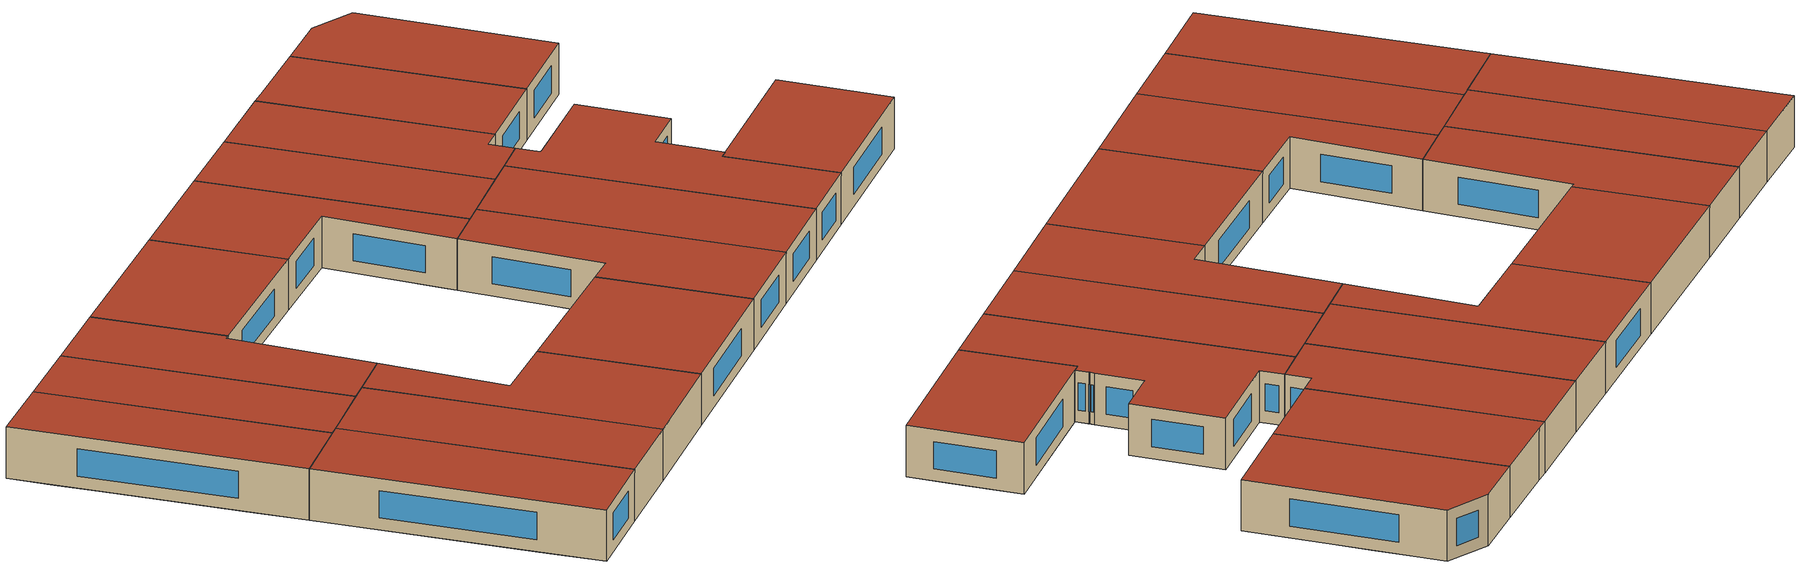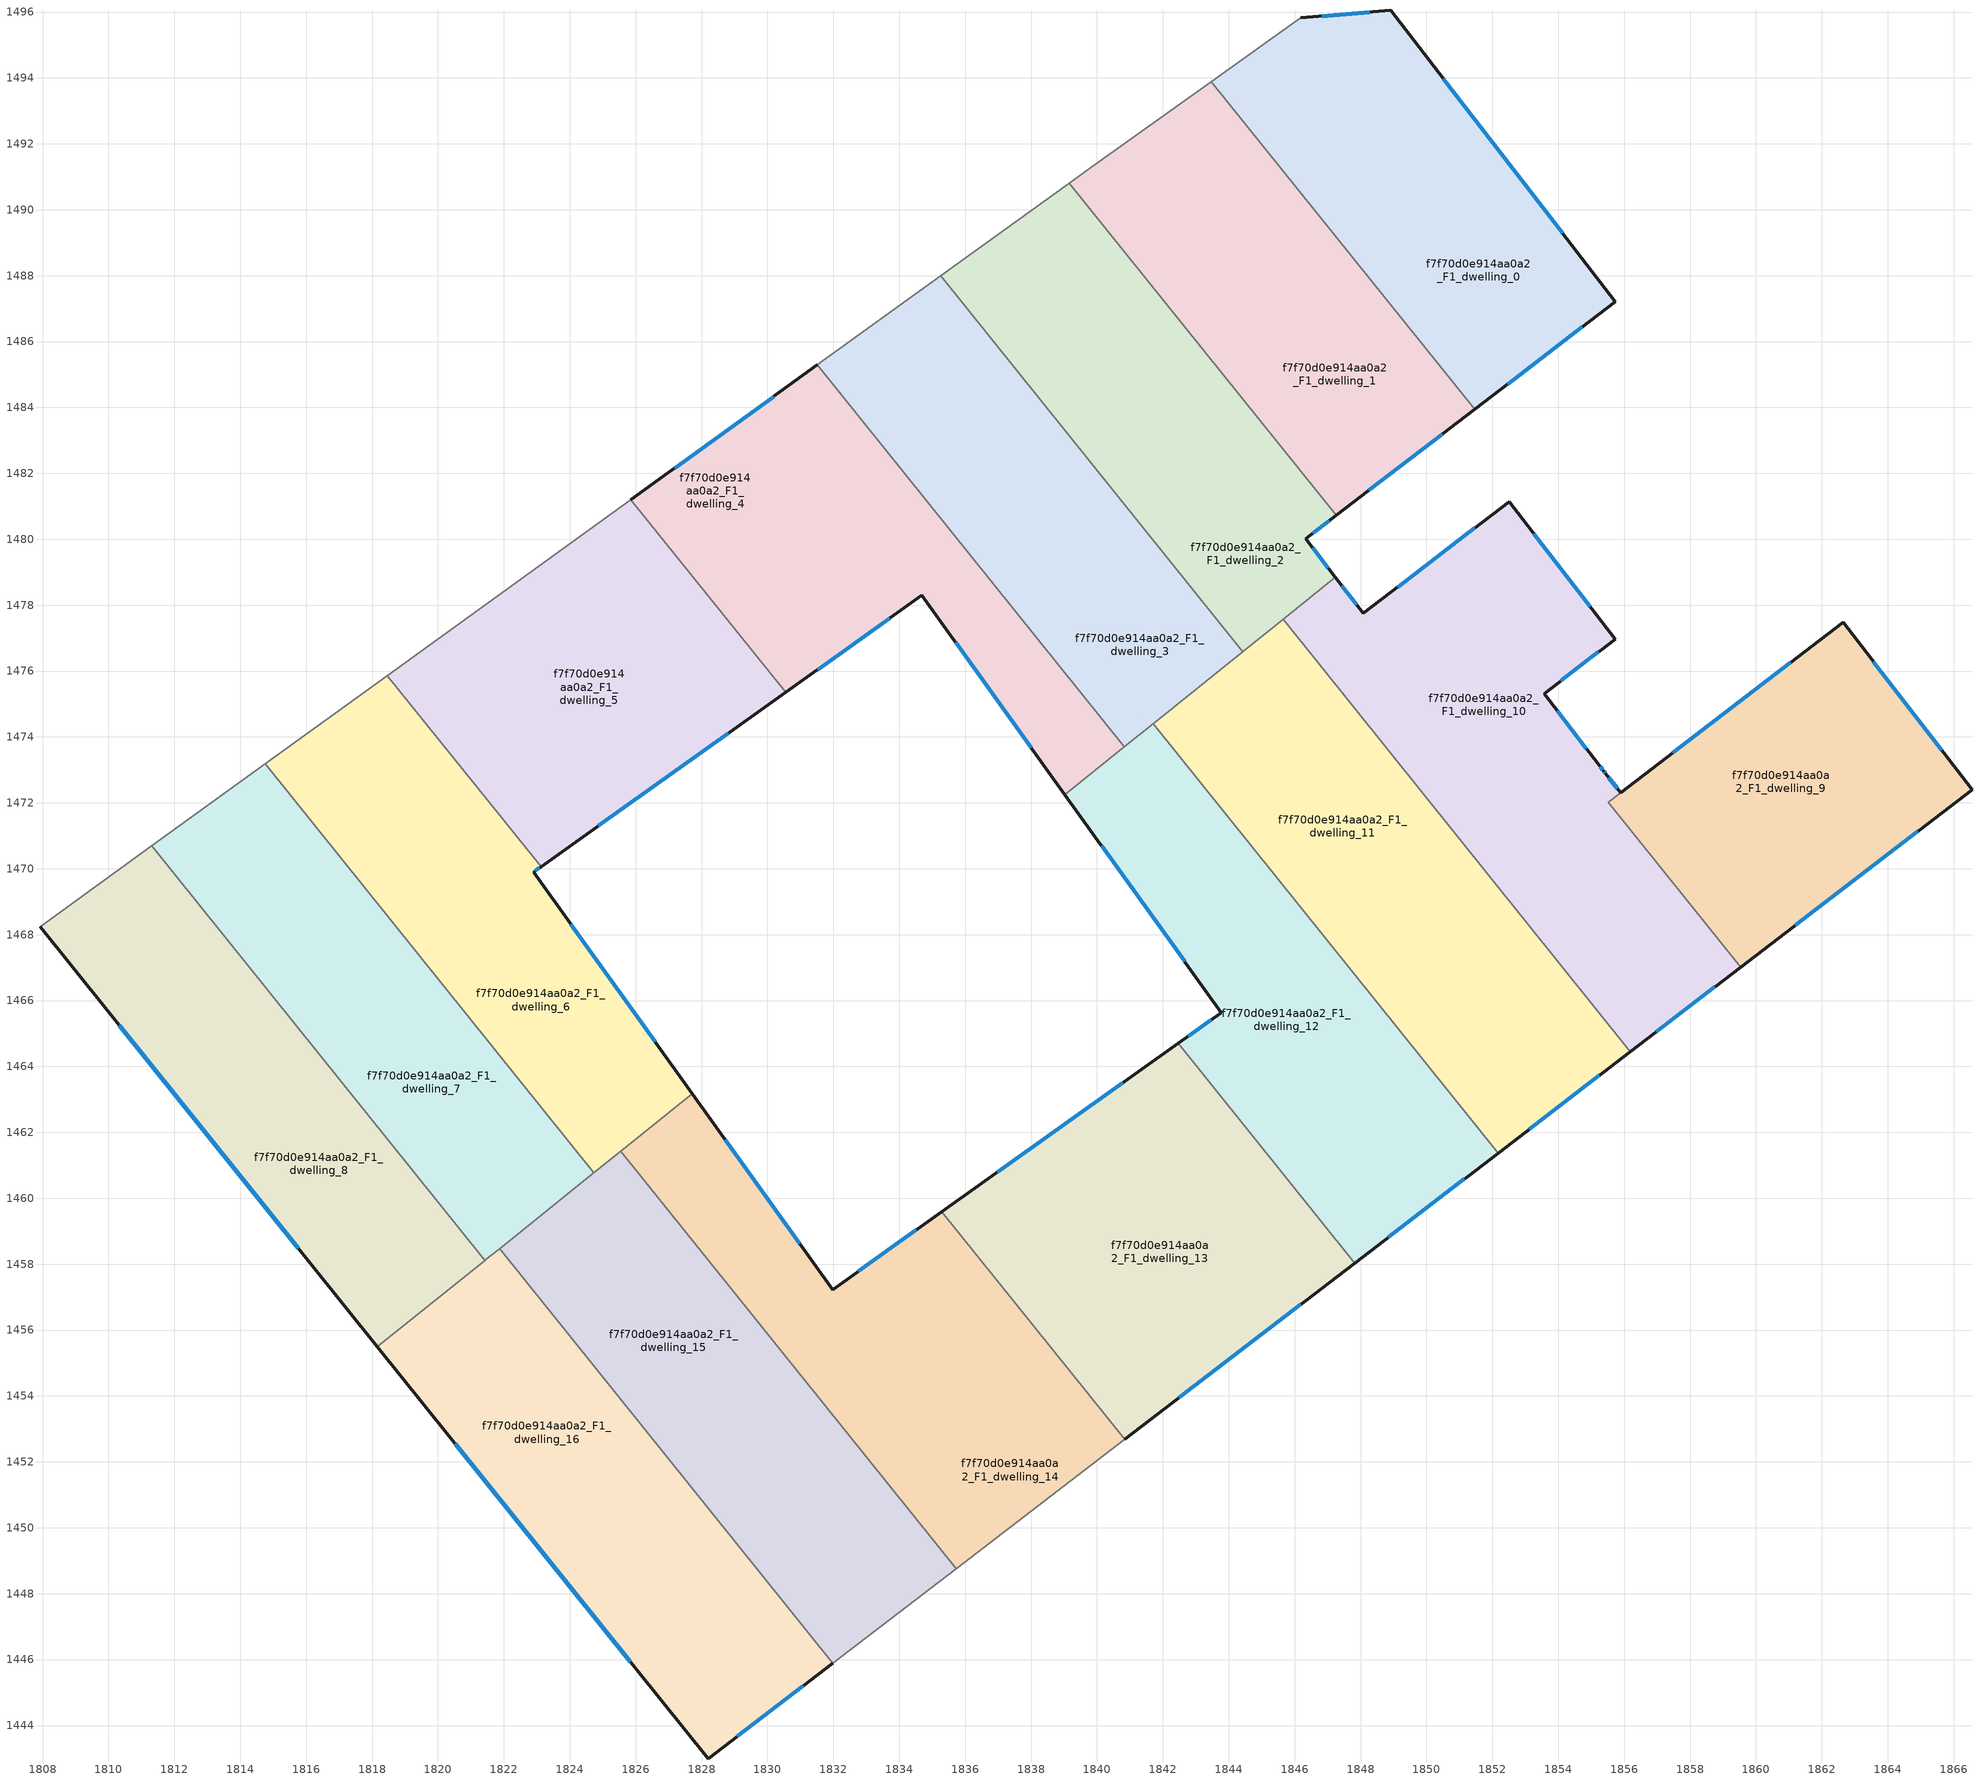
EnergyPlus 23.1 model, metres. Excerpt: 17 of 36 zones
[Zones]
f7f70d0e914aa0a2_F1_dwelling_0
 floor to f7f70d0e914aa0a2_F0_dwelling_12 (EU_floor_Construction): 1852.93,1490.84 1854.62,1488.65 1850.23,1485.48 1848.5,1487.63 z3
 floor to f7f70d0e914aa0a2_F0_dwelling_10 (EU_floor_Construction): 1849.69,1495.04 1851.31,1492.95 1846.83,1489.71 1845.17,1491.78 z3
 floor to f7f70d0e914aa0a2_F0_dwelling_9 (EU_floor_Construction): 1848.91,1496.05 1849.69,1495.04 1845.17,1491.78 1843.47,1493.89 1846.18,1495.82 z3
 floor to f7f70d0e914aa0a2_F0_dwelling_11 (EU_floor_Construction): 1851.31,1492.95 1852.93,1490.84 1848.5,1487.63 1846.83,1489.71 z3
 floor to f7f70d0e914aa0a2_F0_dwelling_13 (EU_floor_Construction): 1854.62,1488.65 1855.73,1487.21 1851.47,1483.94 1850.23,1485.48 z3
 wall outside (EU_wall_Construction): 1851.47,1483.94 1855.73,1487.21 1848.91,1496.05 1846.18,1495.82 z3:6
 wall adiabatic (EU_wall_Construction): 1846.18,1495.82 1843.47,1493.89 z3:6
 wall to f7f70d0e914aa0a2_F1_dwelling_1 (EU_wall_Construction): 1843.47,1493.89 1851.47,1483.94 z3:6
 window (EU_Window_Construction): 1848.27,1496 1846.82,1495.88 / 1854.13,1489.29 1850.52,1493.98 / 1852.47,1484.71 1854.73,1486.44 z3.7:5.3
 roof outside (EU_roof_Construction): 1855.73,1487.21 1848.91,1496.05 1846.18,1495.82 1843.47,1493.89 1851.47,1483.94 z6
f7f70d0e914aa0a2_F1_dwelling_1
 floor to f7f70d0e914aa0a2_F0_dwelling_9 (EU_floor_Construction): 1843.47,1493.89 1845.17,1491.78 1840.88,1488.67 1839.16,1490.81 1839.82,1491.29 z3
 floor to f7f70d0e914aa0a2_F0_dwelling_12 (EU_floor_Construction): 1848.5,1487.63 1850.23,1485.48 1845.94,1482.37 1844.21,1484.53 z3
 floor to f7f70d0e914aa0a2_F0_dwelling_10 (EU_floor_Construction): 1845.17,1491.78 1846.83,1489.71 1842.54,1486.61 1840.88,1488.67 z3
 floor to f7f70d0e914aa0a2_F0_dwelling_13 (EU_floor_Construction): 1850.23,1485.48 1851.47,1483.94 1847.27,1480.73 1845.94,1482.37 z3
 floor to f7f70d0e914aa0a2_F0_dwelling_11 (EU_floor_Construction): 1846.83,1489.71 1848.5,1487.63 1844.21,1484.53 1842.54,1486.61 z3
 wall outside (EU_wall_Construction): 1847.27,1480.73 1851.47,1483.94 z3:6
 wall adiabatic (EU_wall_Construction): 1843.47,1493.89 1839.82,1491.29 1839.16,1490.81 z3:6
 wall to f7f70d0e914aa0a2_F1_dwelling_2 (EU_wall_Construction): 1839.16,1490.81 1847.27,1480.73 z3:6
 window (EU_Window_Construction): 1848.25,1481.48 1850.48,1483.19 z3.7:5.3
 roof outside (EU_roof_Construction): 1851.47,1483.94 1843.47,1493.89 1839.82,1491.29 1839.16,1490.81 1847.27,1480.73 z6
f7f70d0e914aa0a2_F1_dwelling_10
 floor to f7f70d0e914aa0a2_F0_dwelling_15 (EU_floor_Construction): 1854.34,1478.76 1855.73,1476.97 1853.57,1475.31 1854.61,1473.97 1850.77,1471.19 1848.24,1474.35 z3
 floor to f7f70d0e914aa0a2_F0_dwelling_14 (EU_floor_Construction): 1852.51,1481.14 1854.34,1478.76 1848.24,1474.35 1845.65,1477.57 1847.24,1478.85 1848.08,1477.75 z3
 floor to f7f70d0e914aa0a2_F0_dwelling_16 (EU_floor_Construction): 1855.25,1473.14 1855.35,1473 1855.89,1472.31 1855.52,1472.02 1856.31,1471.04 1852.89,1468.56 1850.77,1471.19 1854.61,1473.97 z3
 floor to f7f70d0e914aa0a2_F0_dwelling_17 (EU_floor_Construction): 1856.31,1471.04 1857.95,1468.99 1854.53,1466.52 1852.89,1468.56 z3
 floor to f7f70d0e914aa0a2_F0_dwelling_18 (EU_floor_Construction): 1857.95,1468.99 1859.54,1467.02 1856.19,1464.45 1854.53,1466.52 z3
 wall outside (EU_wall_Construction): 1855.89,1472.31 1855.43,1472.9 1855.39,1472.96 1855.25,1473.14 1853.57,1475.31 1855.73,1476.97 1852.51,1481.14 1848.08,1477.75 1847.24,1478.85 / 1856.19,1464.45 1859.54,1467.02 z3:6
 wall to f7f70d0e914aa0a2_F1_dwelling_9 (EU_wall_Construction): 1859.54,1467.02 1855.52,1472.02 1855.89,1472.31 z3:6
 wall to f7f70d0e914aa0a2_F1_dwelling_11 (EU_wall_Construction): 1845.65,1477.57 1856.19,1464.45 z3:6
 wall to f7f70d0e914aa0a2_F1_dwelling_2 (EU_wall_Construction): 1847.24,1478.85 1845.65,1477.57 z3:6
 window (EU_Window_Construction): 1847.88,1478.01 1847.44,1478.59 / 1851.47,1480.35 1849.12,1478.55 / 1854.97,1477.95 1853.26,1480.16 / 1854.07,1475.7 1855.22,1476.58 / 1854.85,1473.65 1853.96,1474.8 / 1855.35,1473 1855.28,1473.09 / 1855.42,1472.91 1855.4,1472.94 / 1855.78,1472.45 1855.54,1472.76 / 1856.98,1465.05 1858.75,1466.42 z3.7:5.3
 roof outside (EU_roof_Construction): 1859.54,1467.02 1855.52,1472.02 1855.89,1472.31 1855.43,1472.9 1855.39,1472.96 1855.25,1473.14 1853.57,1475.31 1855.73,1476.97 1852.51,1481.14 1848.08,1477.75 1847.24,1478.85 1845.65,1477.57 1856.19,1464.45 z6
f7f70d0e914aa0a2_F1_dwelling_11
 floor to f7f70d0e914aa0a2_F0_dwelling_15 (EU_floor_Construction): 1848.24,1474.35 1850.77,1471.19 1846.67,1468.22 1844.13,1471.38 z3
 floor to f7f70d0e914aa0a2_F0_dwelling_16 (EU_floor_Construction): 1850.77,1471.19 1852.89,1468.56 1848.78,1465.59 1846.67,1468.22 z3
 floor to f7f70d0e914aa0a2_F0_dwelling_14 (EU_floor_Construction): 1845.65,1477.57 1848.24,1474.35 1844.13,1471.38 1841.7,1474.4 z3
 floor to f7f70d0e914aa0a2_F0_dwelling_17 (EU_floor_Construction): 1852.89,1468.56 1854.53,1466.52 1850.42,1463.55 1848.78,1465.59 z3
 floor to f7f70d0e914aa0a2_F0_dwelling_18 (EU_floor_Construction): 1854.53,1466.52 1856.19,1464.45 1852.17,1461.37 1850.42,1463.55 z3
 wall outside (EU_wall_Construction): 1852.17,1461.37 1856.19,1464.45 z3:6
 wall to f7f70d0e914aa0a2_F1_dwelling_12 (EU_wall_Construction): 1841.7,1474.4 1852.17,1461.37 z3:6
 wall to f7f70d0e914aa0a2_F1_dwelling_3 (EU_wall_Construction): 1844.42,1476.59 1841.7,1474.4 z3:6
 wall to f7f70d0e914aa0a2_F1_dwelling_2 (EU_wall_Construction): 1845.65,1477.57 1844.42,1476.59 z3:6
 window (EU_Window_Construction): 1853.12,1462.09 1855.25,1463.73 z3.7:5.3
 roof outside (EU_roof_Construction): 1856.19,1464.45 1845.65,1477.57 1841.7,1474.4 1852.17,1461.37 z6
f7f70d0e914aa0a2_F1_dwelling_12
 floor to f7f70d0e914aa0a2_F0_dwelling_16 (EU_floor_Construction): 1846.67,1468.22 1848.78,1465.59 1844.66,1462.61 1842.91,1465.02 1843.77,1465.63 1843.54,1465.96 z3
 floor to f7f70d0e914aa0a2_F0_dwelling_17 (EU_floor_Construction): 1848.78,1465.59 1850.42,1463.55 1846.19,1460.49 1844.66,1462.61 z3
 floor to f7f70d0e914aa0a2_F0_dwelling_15 (EU_floor_Construction): 1844.13,1471.38 1846.67,1468.22 1843.54,1465.96 1841.18,1469.25 z3
 floor to f7f70d0e914aa0a2_F0_dwelling_18 (EU_floor_Construction): 1850.42,1463.55 1852.17,1461.37 1847.91,1458.11 1846.19,1460.49 z3
 floor to f7f70d0e914aa0a2_F0_dwelling_8 (EU_floor_Construction): 1846.52,1460.04 1847.91,1458.11 1847.82,1458.03 1846.32,1459.9 z3
 floor to f7f70d0e914aa0a2_F0_dwelling_14 (EU_floor_Construction): 1841.7,1474.4 1844.13,1471.38 1841.18,1469.25 1839.03,1472.25 z3
 floor to f7f70d0e914aa0a2_F0_dwelling_6 (EU_floor_Construction): 1843.35,1464.42 1844.93,1462.24 1844.62,1462.01 1842.93,1464.12 z3
 floor to f7f70d0e914aa0a2_F0_dwelling_7 (EU_floor_Construction): 1844.93,1462.24 1846.52,1460.04 1846.32,1459.9 1844.62,1462.01 z3
 floor to f7f70d0e914aa0a2_F0_dwelling_5 (EU_floor_Construction): 1842.91,1465.02 1843.35,1464.42 1842.93,1464.12 1842.46,1464.7 z3
 wall outside (EU_wall_Construction): 1839.03,1472.25 1843.77,1465.63 1842.46,1464.7 / 1847.82,1458.03 1852.17,1461.37 z3:6
 wall to f7f70d0e914aa0a2_F1_dwelling_13 (EU_wall_Construction): 1842.46,1464.7 1847.82,1458.03 z3:6
 wall to f7f70d0e914aa0a2_F1_dwelling_4 (EU_wall_Construction): 1840.83,1473.7 1839.03,1472.25 z3:6
 wall to f7f70d0e914aa0a2_F1_dwelling_3 (EU_wall_Construction): 1841.7,1474.4 1840.83,1473.7 z3:6
 window (EU_Window_Construction): 1840.14,1470.7 1842.66,1467.19 / 1848.84,1458.82 1851.15,1460.59 / 1843.47,1465.42 1842.77,1464.92 z3.7:5.3
 roof outside (EU_roof_Construction): 1852.17,1461.37 1841.7,1474.4 1839.03,1472.25 1843.77,1465.63 1842.46,1464.7 1847.82,1458.03 z6
f7f70d0e914aa0a2_F1_dwelling_13
 floor to f7f70d0e914aa0a2_F0_dwelling_6 (EU_floor_Construction): 1842.93,1464.12 1844.62,1462.01 1837.49,1456.86 1835.8,1458.96 z3
 floor to f7f70d0e914aa0a2_F0_dwelling_8 (EU_floor_Construction): 1846.32,1459.9 1847.82,1458.03 1840.84,1452.69 1839.19,1454.74 z3
 floor to f7f70d0e914aa0a2_F0_dwelling_7 (EU_floor_Construction): 1844.62,1462.01 1846.32,1459.9 1839.19,1454.74 1837.49,1456.86 z3
 floor to f7f70d0e914aa0a2_F0_dwelling_5 (EU_floor_Construction): 1842.46,1464.7 1842.93,1464.12 1835.8,1458.96 1835.3,1459.59 z3
 wall outside (EU_wall_Construction): 1840.84,1452.69 1847.82,1458.03 / 1842.46,1464.7 1835.29,1459.59 z3:6
 wall to f7f70d0e914aa0a2_F1_dwelling_14 (EU_wall_Construction): 1835.29,1459.59 1840.84,1452.69 z3:6
 window (EU_Window_Construction): 1842.48,1453.94 1846.18,1456.78 / 1840.78,1463.5 1836.98,1460.79 z3.7:5.3
 roof outside (EU_roof_Construction): 1847.82,1458.03 1842.46,1464.7 1835.29,1459.59 1840.84,1452.69 z6
f7f70d0e914aa0a2_F1_dwelling_14
 floor to f7f70d0e914aa0a2_F0_dwelling_8 (EU_floor_Construction): 1839.19,1454.74 1840.84,1452.69 1835.73,1448.76 1833.97,1450.96 z3
 floor to f7f70d0e914aa0a2_F0_dwelling_7 (EU_floor_Construction): 1837.49,1456.86 1839.19,1454.74 1833.97,1450.96 1832.26,1453.08 z3
 floor to f7f70d0e914aa0a2_F0_dwelling_5 (EU_floor_Construction): 1835.3,1459.59 1835.8,1458.96 1830.57,1455.18 1827.56,1458.93 1829.67,1460.46 1831.98,1457.23 z3
 floor to f7f70d0e914aa0a2_F0_dwelling_4 (EU_floor_Construction): 1827.72,1463.17 1829.67,1460.46 1827.56,1458.93 1825.55,1461.43 z3
 floor adiabatic (EU_floor_Construction): 1835.8,1458.96 1837.49,1456.86 1832.26,1453.08 1830.57,1455.18 z3
 wall outside (EU_wall_Construction): 1835.29,1459.59 1831.98,1457.23 1827.72,1463.17 z3:6
 wall adiabatic (EU_wall_Construction): 1835.73,1448.76 1840.84,1452.69 z3:6
 wall to f7f70d0e914aa0a2_F1_dwelling_15 (EU_wall_Construction): 1825.55,1461.43 1835.73,1448.76 z3:6
 wall to f7f70d0e914aa0a2_F1_dwelling_6 (EU_wall_Construction): 1827.72,1463.17 1825.55,1461.43 z3:6
 window (EU_Window_Construction): 1830.98,1458.63 1828.72,1461.78 / 1834.52,1459.04 1832.76,1457.79 z3.7:5.3
 roof outside (EU_roof_Construction): 1840.84,1452.69 1835.29,1459.59 1831.98,1457.23 1827.72,1463.17 1825.55,1461.43 1835.73,1448.76 z6
f7f70d0e914aa0a2_F1_dwelling_15
 floor to f7f70d0e914aa0a2_F0_dwelling_5 (EU_floor_Construction): 1827.56,1458.93 1830.57,1455.18 1826.74,1452.41 1823.73,1456.16 z3
 floor to f7f70d0e914aa0a2_F0_dwelling_4 (EU_floor_Construction): 1825.55,1461.43 1827.56,1458.93 1823.73,1456.16 1821.87,1458.47 z3
 floor to f7f70d0e914aa0a2_F0_dwelling_8 (EU_floor_Construction): 1833.97,1450.96 1835.73,1448.76 1831.98,1445.89 1830.13,1448.19 z3
 floor to f7f70d0e914aa0a2_F0_dwelling_7 (EU_floor_Construction): 1832.26,1453.08 1833.97,1450.96 1830.13,1448.19 1828.43,1450.3 z3
 floor to f7f70d0e914aa0a2_F0_dwelling_6 (EU_floor_Construction): 1830.57,1455.18 1832.26,1453.08 1828.43,1450.3 1826.74,1452.41 z3
 wall adiabatic (EU_wall_Construction): 1831.98,1445.89 1835.73,1448.76 z3:6
 wall to f7f70d0e914aa0a2_F1_dwelling_16 (EU_wall_Construction): 1821.87,1458.47 1831.98,1445.89 z3:6
 wall to f7f70d0e914aa0a2_F1_dwelling_7 (EU_wall_Construction): 1824.74,1460.77 1821.87,1458.47 z3:6
 wall to f7f70d0e914aa0a2_F1_dwelling_6 (EU_wall_Construction): 1825.55,1461.43 1824.74,1460.77 z3:6
 roof outside (EU_roof_Construction): 1835.73,1448.76 1825.55,1461.43 1821.87,1458.47 1831.98,1445.89 z6
f7f70d0e914aa0a2_F1_dwelling_16
 floor to f7f70d0e914aa0a2_F0_dwelling_4 (EU_floor_Construction): 1821.87,1458.47 1823.73,1456.16 1819.87,1453.37 1818.16,1455.49 z3
 floor to f7f70d0e914aa0a2_F0_dwelling_8 (EU_floor_Construction): 1830.13,1448.19 1831.98,1445.89 1828.2,1442.99 1826.27,1445.39 z3
 floor to f7f70d0e914aa0a2_F0_dwelling_7 (EU_floor_Construction): 1828.43,1450.3 1830.13,1448.19 1826.27,1445.39 1824.57,1447.51 z3
 floor to f7f70d0e914aa0a2_F0_dwelling_6 (EU_floor_Construction): 1826.74,1452.41 1828.43,1450.3 1824.57,1447.51 1822.88,1449.62 z3
 floor to f7f70d0e914aa0a2_F0_dwelling_5 (EU_floor_Construction): 1823.73,1456.16 1826.74,1452.41 1822.88,1449.62 1819.87,1453.37 z3
 wall outside (EU_wall_Construction): 1818.16,1455.49 1828.2,1442.99 1831.98,1445.89 z3:6
 wall to f7f70d0e914aa0a2_F1_dwelling_8 (EU_wall_Construction): 1821.43,1458.11 1818.16,1455.49 z3:6
 wall to f7f70d0e914aa0a2_F1_dwelling_7 (EU_wall_Construction): 1821.87,1458.47 1821.43,1458.12 z3:6
 window (EU_Window_Construction): 1829.09,1443.67 1831.09,1445.21 / 1820.52,1452.56 1825.84,1445.93 z3.7:5.3
 roof outside (EU_roof_Construction): 1831.98,1445.89 1821.87,1458.47 1818.16,1455.49 1828.2,1442.99 z6
f7f70d0e914aa0a2_F1_dwelling_2
 floor to f7f70d0e914aa0a2_F0_dwelling_10 (EU_floor_Construction): 1840.88,1488.67 1842.54,1486.61 1838.64,1483.79 1836.98,1485.85 z3
 floor to f7f70d0e914aa0a2_F0_dwelling_9 (EU_floor_Construction): 1839.16,1490.81 1840.88,1488.67 1836.98,1485.85 1835.26,1487.99 z3
 floor to f7f70d0e914aa0a2_F0_dwelling_12 (EU_floor_Construction): 1844.21,1484.53 1845.94,1482.37 1842.04,1479.55 1840.31,1481.71 z3
 floor to f7f70d0e914aa0a2_F0_dwelling_11 (EU_floor_Construction): 1842.54,1486.61 1844.21,1484.53 1840.31,1481.71 1838.64,1483.79 z3
 floor to f7f70d0e914aa0a2_F0_dwelling_13 (EU_floor_Construction): 1845.94,1482.37 1847.27,1480.73 1846.34,1480.02 1847.23,1478.85 1844.3,1476.73 1842.04,1479.55 z3
 floor to f7f70d0e914aa0a2_F0_dwelling_14 (EU_floor_Construction): 1847.24,1478.85 1844.42,1476.59 1844.31,1476.73 z3
 wall outside (EU_wall_Construction): 1847.24,1478.85 1846.34,1480.02 1847.27,1480.73 z3:6
 wall to f7f70d0e914aa0a2_F1_dwelling_3 (EU_wall_Construction): 1835.26,1487.99 1844.42,1476.59 z3:6
 wall adiabatic (EU_wall_Construction): 1839.16,1490.81 1835.26,1487.99 z3:6
 window (EU_Window_Construction): 1846.56,1480.18 1847.05,1480.56 / 1847.03,1479.12 1846.55,1479.74 z3.7:5.3
 roof outside (EU_roof_Construction): 1847.24,1478.85 1846.34,1480.02 1847.27,1480.73 1839.16,1490.81 1835.26,1487.99 1844.42,1476.59 z6
f7f70d0e914aa0a2_F1_dwelling_3
 floor to f7f70d0e914aa0a2_F0_dwelling_11 (EU_floor_Construction): 1838.64,1483.79 1840.31,1481.71 1836.57,1479 1834.9,1481.08 z3
 floor to f7f70d0e914aa0a2_F0_dwelling_10 (EU_floor_Construction): 1836.98,1485.85 1838.64,1483.79 1834.9,1481.08 1833.24,1483.15 z3
 floor adiabatic (EU_floor_Construction): 1842.04,1479.55 1844.3,1476.73 1840.56,1474.03 1838.3,1476.85 z3
 floor to f7f70d0e914aa0a2_F0_dwelling_9 (EU_floor_Construction): 1835.26,1487.99 1836.98,1485.85 1833.24,1483.15 1831.52,1485.29 z3
 floor to f7f70d0e914aa0a2_F0_dwelling_12 (EU_floor_Construction): 1840.31,1481.71 1842.04,1479.55 1838.3,1476.85 1836.57,1479 z3
 floor to f7f70d0e914aa0a2_F0_dwelling_14 (EU_floor_Construction): 1844.31,1476.73 1844.42,1476.59 1840.83,1473.7 1840.56,1474.03 z3
 wall to f7f70d0e914aa0a2_F1_dwelling_4 (EU_wall_Construction): 1831.52,1485.29 1840.83,1473.7 z3:6
 wall adiabatic (EU_wall_Construction): 1835.26,1487.99 1831.52,1485.29 z3:6
 roof outside (EU_roof_Construction): 1844.42,1476.59 1835.26,1487.99 1831.52,1485.29 1840.83,1473.7 z6
f7f70d0e914aa0a2_F1_dwelling_4
 floor to f7f70d0e914aa0a2_F0_dwelling_13 (EU_floor_Construction): 1838.3,1476.85 1840.56,1474.03 1838.71,1472.69 1836.61,1475.63 z3
 floor to f7f70d0e914aa0a2_F0_dwelling_11 (EU_floor_Construction): 1834.9,1481.08 1836.57,1479 1835,1477.87 1834.69,1478.3 1833.78,1477.65 1832.53,1479.37 z3
 floor to f7f70d0e914aa0a2_F0_dwelling_1 (EU_floor_Construction): 1830.88,1481.66 1832.4,1479.56 1829.09,1477.17 1827.47,1479.19 z3
 floor to f7f70d0e914aa0a2_F0_dwelling_10 (EU_floor_Construction): 1833.24,1483.15 1834.9,1481.08 1832.53,1479.37 1832.4,1479.56 1830.98,1481.52 z3
 floor to f7f70d0e914aa0a2_F0_dwelling_12 (EU_floor_Construction): 1836.57,1479 1838.3,1476.85 1836.61,1475.63 1835,1477.87 z3
 floor to f7f70d0e914aa0a2_F0_dwelling_2 (EU_floor_Construction): 1832.53,1479.37 1833.78,1477.65 1830.55,1475.36 1829.09,1477.17 1832.4,1479.56 z3
 floor to f7f70d0e914aa0a2_F0_dwelling_9 (EU_floor_Construction): 1831.52,1485.29 1833.24,1483.15 1830.98,1481.52 1831.82,1480.36 1829.38,1483.74 z3
 floor to f7f70d0e914aa0a2_F0_dwelling_0 (EU_floor_Construction): 1829.38,1483.74 1830.88,1481.66 1827.47,1479.19 1825.86,1481.2 z3
 floor to f7f70d0e914aa0a2_F0_dwelling_14 (EU_floor_Construction): 1840.56,1474.03 1840.83,1473.7 1839.03,1472.25 1838.71,1472.69 z3
 wall outside (EU_wall_Construction): 1831.52,1485.29 1825.86,1481.2 / 1830.55,1475.36 1834.69,1478.3 1839.03,1472.25 z3:6
 wall to f7f70d0e914aa0a2_F1_dwelling_5 (EU_wall_Construction): 1825.86,1481.2 1830.55,1475.36 z3:6
 window (EU_Window_Construction): 1830.19,1484.33 1827.19,1482.16 / 1835.71,1476.88 1838.01,1473.67 / 1831.52,1476.05 1833.72,1477.61 z3.7:5.3
 roof outside (EU_roof_Construction): 1840.83,1473.7 1831.52,1485.29 1825.86,1481.2 1830.55,1475.36 1834.69,1478.3 1839.03,1472.25 z6
f7f70d0e914aa0a2_F1_dwelling_5
 floor to f7f70d0e914aa0a2_F0_dwelling_1 (EU_floor_Construction): 1827.47,1479.19 1829.09,1477.17 1821.71,1471.83 1820.08,1473.85 z3
 floor to f7f70d0e914aa0a2_F0_dwelling_2 (EU_floor_Construction): 1829.09,1477.17 1830.55,1475.36 1823.13,1470.06 1821.71,1471.83 z3
 floor to f7f70d0e914aa0a2_F0_dwelling_0 (EU_floor_Construction): 1825.86,1481.2 1827.47,1479.19 1820.08,1473.85 1818.47,1475.86 z3
 wall outside (EU_wall_Construction): 1823.13,1470.06 1830.55,1475.36 z3:6
 wall to f7f70d0e914aa0a2_F1_dwelling_6 (EU_wall_Construction): 1818.47,1475.86 1823.13,1470.06 z3:6
 wall adiabatic (EU_wall_Construction): 1825.86,1481.2 1818.47,1475.86 z3:6
 window (EU_Window_Construction): 1824.87,1471.3 1828.81,1474.11 z3.7:5.3
 roof outside (EU_roof_Construction): 1830.55,1475.36 1825.86,1481.2 1818.47,1475.86 1823.13,1470.06 z6
f7f70d0e914aa0a2_F1_dwelling_6
 floor to f7f70d0e914aa0a2_F0_dwelling_1 (EU_floor_Construction): 1820.08,1473.85 1821.71,1471.83 1818,1469.15 1816.38,1471.17 z3
 floor to f7f70d0e914aa0a2_F0_dwelling_0 (EU_floor_Construction): 1818.47,1475.86 1820.08,1473.85 1816.38,1471.17 1814.76,1473.19 z3
 floor to f7f70d0e914aa0a2_F0_dwelling_3 (EU_floor_Construction): 1823.27,1469.38 1826.43,1464.97 1823.22,1462.65 1819.83,1466.88 z3
 floor to f7f70d0e914aa0a2_F0_dwelling_4 (EU_floor_Construction): 1826.43,1464.97 1827.72,1463.17 1824.73,1460.77 1823.22,1462.65 z3
 floor to f7f70d0e914aa0a2_F0_dwelling_2 (EU_floor_Construction): 1821.71,1471.83 1823.13,1470.06 1822.9,1469.9 1823.27,1469.38 1819.83,1466.88 1818,1469.15 z3
 wall outside (EU_wall_Construction): 1827.72,1463.17 1822.9,1469.9 1823.13,1470.06 z3:6
 wall to f7f70d0e914aa0a2_F1_dwelling_7 (EU_wall_Construction): 1814.76,1473.19 1824.73,1460.77 z3:6
 wall adiabatic (EU_wall_Construction): 1818.47,1475.86 1814.76,1473.19 z3:6
 window (EU_Window_Construction): 1822.95,1469.94 1823.07,1470.02 / 1826.59,1464.75 1824.03,1468.32 z3.7:5.3
 roof outside (EU_roof_Construction): 1827.72,1463.17 1822.9,1469.9 1823.13,1470.06 1818.47,1475.86 1814.76,1473.19 1824.73,1460.77 z6
f7f70d0e914aa0a2_F1_dwelling_7
 floor to f7f70d0e914aa0a2_F0_dwelling_2 (EU_floor_Construction): 1818,1469.15 1819.83,1466.88 1816.38,1464.39 1814.56,1466.66 z3
 floor to f7f70d0e914aa0a2_F0_dwelling_1 (EU_floor_Construction): 1816.38,1471.17 1818,1469.15 1814.56,1466.66 1812.94,1468.68 z3
 floor to f7f70d0e914aa0a2_F0_dwelling_3 (EU_floor_Construction): 1819.83,1466.88 1823.22,1462.65 1819.78,1460.16 1816.38,1464.39 z3
 floor to f7f70d0e914aa0a2_F0_dwelling_0 (EU_floor_Construction): 1814.76,1473.19 1816.38,1471.17 1812.94,1468.68 1811.32,1470.7 z3
 floor to f7f70d0e914aa0a2_F0_dwelling_4 (EU_floor_Construction): 1823.22,1462.65 1824.73,1460.77 1821.43,1458.12 1819.78,1460.16 z3
 wall to f7f70d0e914aa0a2_F1_dwelling_8 (EU_wall_Construction): 1811.32,1470.7 1821.43,1458.12 z3:6
 wall adiabatic (EU_wall_Construction): 1814.76,1473.19 1811.32,1470.7 z3:6
 roof outside (EU_roof_Construction): 1824.73,1460.77 1814.76,1473.19 1811.32,1470.7 1821.43,1458.12 z6
f7f70d0e914aa0a2_F1_dwelling_8
 floor to f7f70d0e914aa0a2_F0_dwelling_3 (EU_floor_Construction): 1816.38,1464.39 1819.78,1460.16 1816.39,1457.71 1812.99,1461.94 z3
 floor to f7f70d0e914aa0a2_F0_dwelling_2 (EU_floor_Construction): 1814.56,1466.66 1816.38,1464.39 1812.99,1461.94 1811.17,1464.21 z3
 floor to f7f70d0e914aa0a2_F0_dwelling_1 (EU_floor_Construction): 1812.94,1468.68 1814.56,1466.66 1811.17,1464.21 1809.54,1466.23 z3
 floor to f7f70d0e914aa0a2_F0_dwelling_0 (EU_floor_Construction): 1811.32,1470.7 1812.94,1468.68 1809.54,1466.23 1807.92,1468.25 z3
 floor to f7f70d0e914aa0a2_F0_dwelling_4 (EU_floor_Construction): 1819.78,1460.16 1821.43,1458.12 1818.16,1455.49 1816.39,1457.71 z3
 wall outside (EU_wall_Construction): 1807.92,1468.25 1818.16,1455.49 z3:6
 wall adiabatic (EU_wall_Construction): 1811.32,1470.7 1807.92,1468.25 z3:6
 window (EU_Window_Construction): 1810.33,1465.25 1815.76,1458.49 z3.7:5.3
 roof outside (EU_roof_Construction): 1821.43,1458.12 1811.32,1470.7 1807.92,1468.25 1818.16,1455.49 z6
f7f70d0e914aa0a2_F1_dwelling_9
 floor to f7f70d0e914aa0a2_F0_dwelling_17 (EU_floor_Construction): 1863.56,1476.28 1865.16,1474.21 1857.95,1468.99 1856.31,1471.04 z3
 floor to f7f70d0e914aa0a2_F0_dwelling_18 (EU_floor_Construction): 1865.16,1474.21 1866.56,1472.4 1859.54,1467.02 1857.95,1468.99 z3
 floor to f7f70d0e914aa0a2_F0_dwelling_16 (EU_floor_Construction): 1862.64,1477.48 1863.56,1476.28 1856.31,1471.04 1855.52,1472.02 z3
 wall outside (EU_wall_Construction): 1859.54,1467.02 1866.56,1472.4 1862.64,1477.48 1855.89,1472.31 z3:6
 window (EU_Window_Construction): 1861.06,1476.26 1857.48,1473.52 / 1865.64,1473.59 1863.56,1476.28 / 1861.19,1468.28 1864.91,1471.13 z3.7:5.3
 roof outside (EU_roof_Construction): 1866.56,1472.4 1862.64,1477.48 1855.52,1472.02 1859.54,1467.02 z6
[Building]
EU S2 Campaign: North Axis=0; Terrain=City; Solar Distribution=FullExterior
[Site:Location]
Budapest.Ferenc.Liszt.Intl.AP: Latitude=47.437; Longitude=19.256; Time Zone=1; Elevation=185
[SizingPeriod:WeatherFileDays]
AnnualSizingPeriod: Begin Month=1; Begin Day of Month=1; End Month=12; End Day of Month=31; Day of Week for Start Day=Monday; Use Weather File Daylight Saving Period=No; Use Weather File Rain and Snow Indicators=No
[MATERIAL]
EU_InternalMass_Material: Roughness=MediumRough; Thickness=0.1; Conductivity=1; Density=1800; Specific Heat=900; Thermal Absorptance=0.9; Solar Absorptance=0.7; Visible Absorptance=0.7
[MATERIAL:NOMASS] Roughness=MediumRough; Thermal Absorptance=0.9; Solar Absorptance=0.7; Visible Absorptance=0.7
Name | Thermal Resistance
EU_wall_NoMass | 0.832559
EU_roof_NoMass | 1.39638
EU_floor_NoMass | 0.872794
[WINDOWMATERIAL:SIMPLEGLAZINGSYSTEM]
EU_Window_SimpleGlazing: UFactor=2.79869; Solar Heat Gain Coefficient=0.75; Visible Transmittance=0.75
[CONSTRUCTION]
EU_wall_Construction: EU_wall_NoMass
EU_roof_Construction: EU_roof_NoMass
EU_floor_Construction: EU_floor_NoMass
EU_Window_Construction: EU_Window_SimpleGlazing
EU_InternalMass_Construction: EU_InternalMass_Material
[ZONE] Type=1; Multiplier=1; Ceiling Height=autocalculate; Floor Area=autocalculate; Part of Total Floor Area=Yes
Name | Volume
f7f70d0e914aa0a2_F1_dwelling_0 | 204.047
f7f70d0e914aa0a2_F1_dwelling_1; f7f70d0e914aa0a2_F1_dwelling_3 | 203.989
f7f70d0e914aa0a2_F1_dwelling_10 | 262.444
f7f70d0e914aa0a2_F1_dwelling_11 | 254.712
f7f70d0e914aa0a2_F1_dwelling_12; f7f70d0e914aa0a2_F1_dwelling_14 | 229.535
f7f70d0e914aa0a2_F1_dwelling_13 | 229.518
f7f70d0e914aa0a2_F1_dwelling_15 | 229.49
f7f70d0e914aa0a2_F1_dwelling_16 | 229.544
f7f70d0e914aa0a2_F1_dwelling_2 | 204.031
f7f70d0e914aa0a2_F1_dwelling_4 | 204.027
f7f70d0e914aa0a2_F1_dwelling_5 | 204.023
f7f70d0e914aa0a2_F1_dwelling_6 | 204.032
f7f70d0e914aa0a2_F1_dwelling_7 | 204.002
f7f70d0e914aa0a2_F1_dwelling_8 | 204.021
f7f70d0e914aa0a2_F1_dwelling_9 | 171.387
[INTERNALMASS] Construction=EU_InternalMass_Construction
Name | Zone or ZoneList | Surface Area
f7f70d0e914aa0a2_F1_dwelling_0_EU_InternalMass | f7f70d0e914aa0a2_F1_dwelling_0 | 68.0157
f7f70d0e914aa0a2_F1_dwelling_1_EU_InternalMass | f7f70d0e914aa0a2_F1_dwelling_1 | 67.9963
f7f70d0e914aa0a2_F1_dwelling_2_EU_InternalMass | f7f70d0e914aa0a2_F1_dwelling_2 | 68.0104
f7f70d0e914aa0a2_F1_dwelling_3_EU_InternalMass | f7f70d0e914aa0a2_F1_dwelling_3 | 67.9964
f7f70d0e914aa0a2_F1_dwelling_4_EU_InternalMass | f7f70d0e914aa0a2_F1_dwelling_4 | 68.009
f7f70d0e914aa0a2_F1_dwelling_5_EU_InternalMass | f7f70d0e914aa0a2_F1_dwelling_5 | 68.0075
f7f70d0e914aa0a2_F1_dwelling_6_EU_InternalMass | f7f70d0e914aa0a2_F1_dwelling_6 | 68.0108
f7f70d0e914aa0a2_F1_dwelling_7_EU_InternalMass | f7f70d0e914aa0a2_F1_dwelling_7 | 68.0005
f7f70d0e914aa0a2_F1_dwelling_8_EU_InternalMass | f7f70d0e914aa0a2_F1_dwelling_8 | 68.0068
f7f70d0e914aa0a2_F1_dwelling_9_EU_InternalMass | f7f70d0e914aa0a2_F1_dwelling_9 | 57.1292
f7f70d0e914aa0a2_F1_dwelling_10_EU_InternalMass | f7f70d0e914aa0a2_F1_dwelling_10 | 87.4731
f7f70d0e914aa0a2_F1_dwelling_11_EU_InternalMass | f7f70d0e914aa0a2_F1_dwelling_11 | 84.909
f7f70d0e914aa0a2_F1_dwelling_12_EU_InternalMass | f7f70d0e914aa0a2_F1_dwelling_12 | 76.5116
f7f70d0e914aa0a2_F1_dwelling_13_EU_InternalMass | f7f70d0e914aa0a2_F1_dwelling_13 | 76.5059
f7f70d0e914aa0a2_F1_dwelling_14_EU_InternalMass | f7f70d0e914aa0a2_F1_dwelling_14 | 76.5118
f7f70d0e914aa0a2_F1_dwelling_15_EU_InternalMass | f7f70d0e914aa0a2_F1_dwelling_15 | 76.4969
f7f70d0e914aa0a2_F1_dwelling_16_EU_InternalMass | f7f70d0e914aa0a2_F1_dwelling_16 | 76.5147
[OTHEREQUIPMENT] Fuel Type=Electricity; Design Level Calculation Method=Watts/Area; Power per Zone Floor Area=1; Fraction Latent=0; Fraction Radiant=0; Fraction Lost=0; Carbon Dioxide Generation Rate=0; EndUse Subcategory=EU_Step8_InternalGains
Name | Zone or ZoneList or Space or SpaceList | Schedule
EU_Step8_InternalGain_f7f70d0e914aa0a2_F1_dwelling_0_f000 | f7f70d0e914aa0a2_F1_dwelling_0 | EU_Step8_GainSchedule_f7f70d0e914aa0a2_F1_dwelling_0_f000
EU_Step8_InternalGain_f7f70d0e914aa0a2_F1_dwelling_1_f000 | f7f70d0e914aa0a2_F1_dwelling_1 | EU_Step8_GainSchedule_f7f70d0e914aa0a2_F1_dwelling_1_f000
EU_Step8_InternalGain_f7f70d0e914aa0a2_F1_dwelling_2_f000 | f7f70d0e914aa0a2_F1_dwelling_2 | EU_Step8_GainSchedule_f7f70d0e914aa0a2_F1_dwelling_2_f000
EU_Step8_InternalGain_f7f70d0e914aa0a2_F1_dwelling_3_f000 | f7f70d0e914aa0a2_F1_dwelling_3 | EU_Step8_GainSchedule_f7f70d0e914aa0a2_F1_dwelling_3_f000
EU_Step8_InternalGain_f7f70d0e914aa0a2_F1_dwelling_4_f000 | f7f70d0e914aa0a2_F1_dwelling_4 | EU_Step8_GainSchedule_f7f70d0e914aa0a2_F1_dwelling_4_f000
EU_Step8_InternalGain_f7f70d0e914aa0a2_F1_dwelling_5_f000 | f7f70d0e914aa0a2_F1_dwelling_5 | EU_Step8_GainSchedule_f7f70d0e914aa0a2_F1_dwelling_5_f000
EU_Step8_InternalGain_f7f70d0e914aa0a2_F1_dwelling_6_f000 | f7f70d0e914aa0a2_F1_dwelling_6 | EU_Step8_GainSchedule_f7f70d0e914aa0a2_F1_dwelling_6_f000
EU_Step8_InternalGain_f7f70d0e914aa0a2_F1_dwelling_7_f000 | f7f70d0e914aa0a2_F1_dwelling_7 | EU_Step8_GainSchedule_f7f70d0e914aa0a2_F1_dwelling_7_f000
EU_Step8_InternalGain_f7f70d0e914aa0a2_F1_dwelling_8_f000 | f7f70d0e914aa0a2_F1_dwelling_8 | EU_Step8_GainSchedule_f7f70d0e914aa0a2_F1_dwelling_8_f000
EU_Step8_InternalGain_f7f70d0e914aa0a2_F1_dwelling_9_f000 | f7f70d0e914aa0a2_F1_dwelling_9 | EU_Step8_GainSchedule_f7f70d0e914aa0a2_F1_dwelling_9_f000
EU_Step8_InternalGain_f7f70d0e914aa0a2_F1_dwelling_10_f000 | f7f70d0e914aa0a2_F1_dwelling_10 | EU_Step8_GainSchedule_f7f70d0e914aa0a2_F1_dwelling_10_f000
EU_Step8_InternalGain_f7f70d0e914aa0a2_F1_dwelling_11_f000 | f7f70d0e914aa0a2_F1_dwelling_11 | EU_Step8_GainSchedule_f7f70d0e914aa0a2_F1_dwelling_11_f000
EU_Step8_InternalGain_f7f70d0e914aa0a2_F1_dwelling_12_f000 | f7f70d0e914aa0a2_F1_dwelling_12 | EU_Step8_GainSchedule_f7f70d0e914aa0a2_F1_dwelling_12_f000
EU_Step8_InternalGain_f7f70d0e914aa0a2_F1_dwelling_13_f000 | f7f70d0e914aa0a2_F1_dwelling_13 | EU_Step8_GainSchedule_f7f70d0e914aa0a2_F1_dwelling_13_f000
EU_Step8_InternalGain_f7f70d0e914aa0a2_F1_dwelling_14_f000 | f7f70d0e914aa0a2_F1_dwelling_14 | EU_Step8_GainSchedule_f7f70d0e914aa0a2_F1_dwelling_14_f000
EU_Step8_InternalGain_f7f70d0e914aa0a2_F1_dwelling_15_f000 | f7f70d0e914aa0a2_F1_dwelling_15 | EU_Step8_GainSchedule_f7f70d0e914aa0a2_F1_dwelling_15_f000
EU_Step8_InternalGain_f7f70d0e914aa0a2_F1_dwelling_16_f000 | f7f70d0e914aa0a2_F1_dwelling_16 | EU_Step8_GainSchedule_f7f70d0e914aa0a2_F1_dwelling_16_f000
[ZONEVENTILATION:DESIGNFLOWRATE] Schedule=EU_AlwaysOn; Design Flow Rate Calculation Method=AirChanges/Hour; Air Changes per Hour=0.475469; Ventilation Type=Natural; Fan Pressure Rise=0; Fan Total Efficiency=1; Constant Term Coefficient=1; Temperature Term Coefficient=0; Velocity Term Coefficient=0; Velocity Squared Term Coefficient=0; Minimum Indoor Temperature=-100; Maximum Indoor Temperature=100; Delta Temperature=-100; Minimum Outdoor Temperature=-100; Maximum Outdoor Temperature=100; Maximum Wind Speed=40
Name | Zone or ZoneList or Space or SpaceList
EU_ConstantAir_f7f70d0e914aa0a2_F1_dwelling_0 | f7f70d0e914aa0a2_F1_dwelling_0
EU_ConstantAir_f7f70d0e914aa0a2_F1_dwelling_1 | f7f70d0e914aa0a2_F1_dwelling_1
EU_ConstantAir_f7f70d0e914aa0a2_F1_dwelling_2 | f7f70d0e914aa0a2_F1_dwelling_2
EU_ConstantAir_f7f70d0e914aa0a2_F1_dwelling_3 | f7f70d0e914aa0a2_F1_dwelling_3
EU_ConstantAir_f7f70d0e914aa0a2_F1_dwelling_4 | f7f70d0e914aa0a2_F1_dwelling_4
EU_ConstantAir_f7f70d0e914aa0a2_F1_dwelling_5 | f7f70d0e914aa0a2_F1_dwelling_5
EU_ConstantAir_f7f70d0e914aa0a2_F1_dwelling_6 | f7f70d0e914aa0a2_F1_dwelling_6
EU_ConstantAir_f7f70d0e914aa0a2_F1_dwelling_7 | f7f70d0e914aa0a2_F1_dwelling_7
EU_ConstantAir_f7f70d0e914aa0a2_F1_dwelling_8 | f7f70d0e914aa0a2_F1_dwelling_8
EU_ConstantAir_f7f70d0e914aa0a2_F1_dwelling_9 | f7f70d0e914aa0a2_F1_dwelling_9
EU_ConstantAir_f7f70d0e914aa0a2_F1_dwelling_10 | f7f70d0e914aa0a2_F1_dwelling_10
EU_ConstantAir_f7f70d0e914aa0a2_F1_dwelling_11 | f7f70d0e914aa0a2_F1_dwelling_11
EU_ConstantAir_f7f70d0e914aa0a2_F1_dwelling_12 | f7f70d0e914aa0a2_F1_dwelling_12
EU_ConstantAir_f7f70d0e914aa0a2_F1_dwelling_13 | f7f70d0e914aa0a2_F1_dwelling_13
EU_ConstantAir_f7f70d0e914aa0a2_F1_dwelling_14 | f7f70d0e914aa0a2_F1_dwelling_14
EU_ConstantAir_f7f70d0e914aa0a2_F1_dwelling_15 | f7f70d0e914aa0a2_F1_dwelling_15
EU_ConstantAir_f7f70d0e914aa0a2_F1_dwelling_16 | f7f70d0e914aa0a2_F1_dwelling_16
[HVACTEMPLATE:THERMOSTAT] Constant Heating Setpoint=20; Constant Cooling Setpoint=50
EU_HeatOnly_f7f70d0e914aa0a2_F0_dwelling_7; EU_HeatOnly_f7f70d0e914aa0a2_F0_dwelling_8; EU_HeatOnly_f7f70d0e914aa0a2_F0_dwelling_9; EU_HeatOnly_f7f70d0e914aa0a2_F0_dwelling_10; EU_HeatOnly_f7f70d0e914aa0a2_F0_dwelling_11; EU_HeatOnly_f7f70d0e914aa0a2_F0_dwelling_12; EU_HeatOnly_f7f70d0e914aa0a2_F0_dwelling_13; EU_HeatOnly_f7f70d0e914aa0a2_F0_dwelling_14; EU_HeatOnly_f7f70d0e914aa0a2_F0_dwelling_15; EU_HeatOnly_f7f70d0e914aa0a2_F0_dwelling_16; EU_HeatOnly_f7f70d0e914aa0a2_F0_dwelling_17; EU_HeatOnly_f7f70d0e914aa0a2_F0_dwelling_18; EU_HeatOnly_f7f70d0e914aa0a2_F1_dwelling_0; EU_HeatOnly_f7f70d0e914aa0a2_F1_dwelling_1; EU_HeatOnly_f7f70d0e914aa0a2_F1_dwelling_2; EU_HeatOnly_f7f70d0e914aa0a2_F1_dwelling_3; EU_HeatOnly_f7f70d0e914aa0a2_F1_dwelling_4; EU_HeatOnly_f7f70d0e914aa0a2_F1_dwelling_5; EU_HeatOnly_f7f70d0e914aa0a2_F1_dwelling_6; EU_HeatOnly_f7f70d0e914aa0a2_F1_dwelling_7; EU_HeatOnly_f7f70d0e914aa0a2_F1_dwelling_8; EU_HeatOnly_f7f70d0e914aa0a2_F1_dwelling_9; EU_HeatOnly_f7f70d0e914aa0a2_F1_dwelling_10; EU_HeatOnly_f7f70d0e914aa0a2_F1_dwelling_11
[HVACTEMPLATE:ZONE:IDEALLOADSAIRSYSTEM] System Availability Schedule=EU_AlwaysOn; Maximum Heating Supply Air Temperature=50; Minimum Cooling Supply Air Temperature=13; Maximum Heating Supply Air Humidity Ratio=0.0156; Minimum Cooling Supply Air Humidity Ratio=0.0077; Heating Limit=NoLimit; Cooling Limit=NoLimit; Heating Availability Schedule=EU_AlwaysOn; Cooling Availability Schedule=EU_CoolingOff; Dehumidification Control Type=ConstantSensibleHeatRatio; Cooling Sensible Heat Ratio=0.7; Dehumidification Setpoint=60; Humidification Control Type=None; Humidification Setpoint=30; Outdoor Air Method=None; Outdoor Air Flow Rate per Person=0.00944; Outdoor Air Flow Rate per Zone Floor Area=0; Outdoor Air Flow Rate per Zone=0; Demand Controlled Ventilation Type=None; Outdoor Air Economizer Type=NoEconomizer; Heat Recovery Type=None; Sensible Heat Recovery Effectiveness=0.7; Latent Heat Recovery Effectiveness=0.65
Name | Template Thermostat
f7f70d0e914aa0a2_F1_dwelling_0 | EU_HeatOnly_f7f70d0e914aa0a2_F1_dwelling_0
f7f70d0e914aa0a2_F1_dwelling_1 | EU_HeatOnly_f7f70d0e914aa0a2_F1_dwelling_1
f7f70d0e914aa0a2_F1_dwelling_2 | EU_HeatOnly_f7f70d0e914aa0a2_F1_dwelling_2
f7f70d0e914aa0a2_F1_dwelling_3 | EU_HeatOnly_f7f70d0e914aa0a2_F1_dwelling_3
f7f70d0e914aa0a2_F1_dwelling_4 | EU_HeatOnly_f7f70d0e914aa0a2_F1_dwelling_4
f7f70d0e914aa0a2_F1_dwelling_5 | EU_HeatOnly_f7f70d0e914aa0a2_F1_dwelling_5
f7f70d0e914aa0a2_F1_dwelling_6 | EU_HeatOnly_f7f70d0e914aa0a2_F1_dwelling_6
f7f70d0e914aa0a2_F1_dwelling_7 | EU_HeatOnly_f7f70d0e914aa0a2_F1_dwelling_7
f7f70d0e914aa0a2_F1_dwelling_8 | EU_HeatOnly_f7f70d0e914aa0a2_F1_dwelling_8
f7f70d0e914aa0a2_F1_dwelling_9 | EU_HeatOnly_f7f70d0e914aa0a2_F1_dwelling_9
f7f70d0e914aa0a2_F1_dwelling_10 | EU_HeatOnly_f7f70d0e914aa0a2_F1_dwelling_10
f7f70d0e914aa0a2_F1_dwelling_11 | EU_HeatOnly_f7f70d0e914aa0a2_F1_dwelling_11
f7f70d0e914aa0a2_F1_dwelling_12 | EU_HeatOnly_f7f70d0e914aa0a2_F1_dwelling_12
f7f70d0e914aa0a2_F1_dwelling_13 | EU_HeatOnly_f7f70d0e914aa0a2_F1_dwelling_13
f7f70d0e914aa0a2_F1_dwelling_14 | EU_HeatOnly_f7f70d0e914aa0a2_F1_dwelling_14
f7f70d0e914aa0a2_F1_dwelling_15 | EU_HeatOnly_f7f70d0e914aa0a2_F1_dwelling_15
f7f70d0e914aa0a2_F1_dwelling_16 | EU_HeatOnly_f7f70d0e914aa0a2_F1_dwelling_16
[SIZING:ZONE] Zone Cooling Design Supply Air Temperature Input Method=SupplyAirTemperature; Zone Cooling Design Supply Air Temperature=13; Zone Heating Design Supply Air Temperature Input Method=SupplyAirTemperature; Zone Heating Design Supply Air Temperature=50; Zone Cooling Design Supply Air Humidity Ratio=0.008; Zone Heating Design Supply Air Humidity Ratio=0.008; Cooling Design Air Flow Method=DesignDay; Cooling Design Air Flow Rate=0; Cooling Minimum Air Flow per Zone Floor Area=0.000762; Cooling Minimum Air Flow=0; Cooling Minimum Air Flow Fraction=0.2; Heating Design Air Flow Method=DesignDay; Heating Design Air Flow Rate=0; Heating Maximum Air Flow per Zone Floor Area=0.002032; Heating Maximum Air Flow=0.141576; Heating Maximum Air Flow Fraction=0.3; Account for Dedicated Outdoor Air System=No; Dedicated Outdoor Air System Control Strategy=NeutralSupplyAir; Dedicated Outdoor Air Low Setpoint Temperature for Design=autosize; Dedicated Outdoor Air High Setpoint Temperature for Design=autosize; Zone Load Sizing Method=Sensible Load Only No Latent Load; Zone Latent Cooling Design Supply Air Humidity Ratio Input Method=HumidityRatioDifference; Zone Cooling Design Supply Air Humidity Ratio Difference=0.005; Zone Latent Heating Design Supply Air Humidity Ratio Input Method=HumidityRatioDifference; Zone Humidification Design Supply Air Humidity Ratio Difference=0.005
f7f70d0e914aa0a2_F1_dwelling_0; f7f70d0e914aa0a2_F1_dwelling_1; f7f70d0e914aa0a2_F1_dwelling_2; f7f70d0e914aa0a2_F1_dwelling_3; f7f70d0e914aa0a2_F1_dwelling_4; f7f70d0e914aa0a2_F1_dwelling_5; f7f70d0e914aa0a2_F1_dwelling_6; f7f70d0e914aa0a2_F1_dwelling_7; f7f70d0e914aa0a2_F1_dwelling_8; f7f70d0e914aa0a2_F1_dwelling_9; f7f70d0e914aa0a2_F1_dwelling_10; f7f70d0e914aa0a2_F1_dwelling_11; f7f70d0e914aa0a2_F1_dwelling_12; f7f70d0e914aa0a2_F1_dwelling_13; f7f70d0e914aa0a2_F1_dwelling_14; f7f70d0e914aa0a2_F1_dwelling_15; f7f70d0e914aa0a2_F1_dwelling_16
[SCHEDULE:CONSTANT]
Name | Hourly Value
EU_AlwaysOn | 1
EU_CoolingOff | 0
[SCHEDULE:FILE] Column Number=1; Rows to Skip at Top=0; Number of Hours of Data=8760; Column Separator=Comma; Interpolate to Timestep=No; Minutes per Item=60; Adjust Schedule for Daylight Savings=Yes
Name | File
EU_Step8_GainSchedule_f7f70d0e914aa0a2_F1_dwelling_0_f000 | ../../schedules/f7f70d0e914aa0a2/f7f70d0e914aa0a2_F1_dwelling_0_f000_gain.csv
EU_Step8_GainSchedule_f7f70d0e914aa0a2_F1_dwelling_1_f000 | ../../schedules/f7f70d0e914aa0a2/f7f70d0e914aa0a2_F1_dwelling_1_f000_gain.csv
EU_Step8_GainSchedule_f7f70d0e914aa0a2_F1_dwelling_2_f000 | ../../schedules/f7f70d0e914aa0a2/f7f70d0e914aa0a2_F1_dwelling_2_f000_gain.csv
EU_Step8_GainSchedule_f7f70d0e914aa0a2_F1_dwelling_3_f000 | ../../schedules/f7f70d0e914aa0a2/f7f70d0e914aa0a2_F1_dwelling_3_f000_gain.csv
EU_Step8_GainSchedule_f7f70d0e914aa0a2_F1_dwelling_4_f000 | ../../schedules/f7f70d0e914aa0a2/f7f70d0e914aa0a2_F1_dwelling_4_f000_gain.csv
EU_Step8_GainSchedule_f7f70d0e914aa0a2_F1_dwelling_5_f000 | ../../schedules/f7f70d0e914aa0a2/f7f70d0e914aa0a2_F1_dwelling_5_f000_gain.csv
EU_Step8_GainSchedule_f7f70d0e914aa0a2_F1_dwelling_6_f000 | ../../schedules/f7f70d0e914aa0a2/f7f70d0e914aa0a2_F1_dwelling_6_f000_gain.csv
EU_Step8_GainSchedule_f7f70d0e914aa0a2_F1_dwelling_7_f000 | ../../schedules/f7f70d0e914aa0a2/f7f70d0e914aa0a2_F1_dwelling_7_f000_gain.csv
EU_Step8_GainSchedule_f7f70d0e914aa0a2_F1_dwelling_8_f000 | ../../schedules/f7f70d0e914aa0a2/f7f70d0e914aa0a2_F1_dwelling_8_f000_gain.csv
EU_Step8_GainSchedule_f7f70d0e914aa0a2_F1_dwelling_9_f000 | ../../schedules/f7f70d0e914aa0a2/f7f70d0e914aa0a2_F1_dwelling_9_f000_gain.csv
EU_Step8_GainSchedule_f7f70d0e914aa0a2_F1_dwelling_10_f000 | ../../schedules/f7f70d0e914aa0a2/f7f70d0e914aa0a2_F1_dwelling_10_f000_gain.csv
EU_Step8_GainSchedule_f7f70d0e914aa0a2_F1_dwelling_11_f000 | ../../schedules/f7f70d0e914aa0a2/f7f70d0e914aa0a2_F1_dwelling_11_f000_gain.csv
EU_Step8_GainSchedule_f7f70d0e914aa0a2_F1_dwelling_12_f000 | ../../schedules/f7f70d0e914aa0a2/f7f70d0e914aa0a2_F1_dwelling_12_f000_gain.csv
EU_Step8_GainSchedule_f7f70d0e914aa0a2_F1_dwelling_13_f000 | ../../schedules/f7f70d0e914aa0a2/f7f70d0e914aa0a2_F1_dwelling_13_f000_gain.csv
EU_Step8_GainSchedule_f7f70d0e914aa0a2_F1_dwelling_14_f000 | ../../schedules/f7f70d0e914aa0a2/f7f70d0e914aa0a2_F1_dwelling_14_f000_gain.csv
EU_Step8_GainSchedule_f7f70d0e914aa0a2_F1_dwelling_15_f000 | ../../schedules/f7f70d0e914aa0a2/f7f70d0e914aa0a2_F1_dwelling_15_f000_gain.csv
EU_Step8_GainSchedule_f7f70d0e914aa0a2_F1_dwelling_16_f000 | ../../schedules/f7f70d0e914aa0a2/f7f70d0e914aa0a2_F1_dwelling_16_f000_gain.csv
